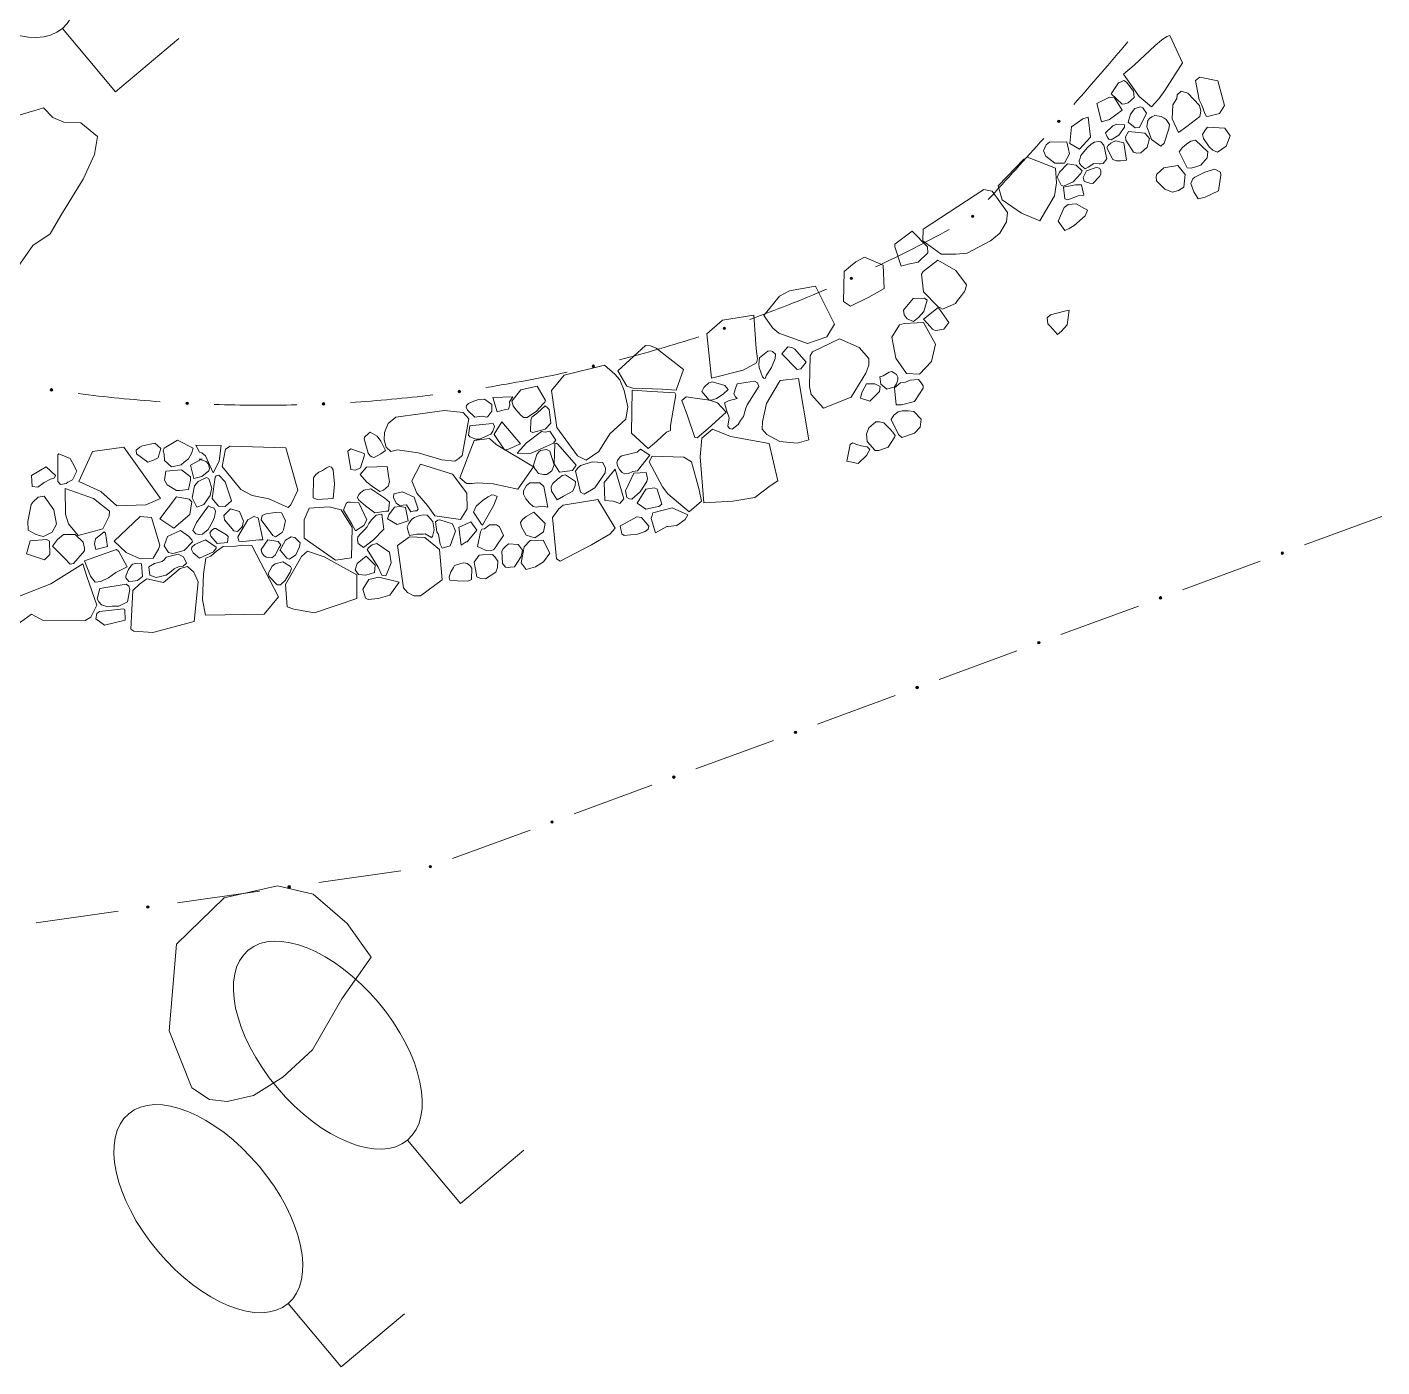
# Model space of a CAD drawing. Header units: metres. Extents: x -10443 to -4073, y -33280 to -26846.
# Drawn here: x -7316.99 to -7308.79, y -29219.23 to -29211.12 of the extents above; entities that cross this region are included whole.
import ezdxf

# ---------------------------------------------------------------- set-up
doc = ezdxf.new("R2010")
doc.units = ezdxf.units.M
doc.header["$MEASUREMENT"] = 0
doc.linetypes.add('CONTINUOUS_1', pattern=[0])
doc.linetypes.add('CONTINUOUS_2', pattern=[0])
for name, color, linetype, lineweight in [('園路', 241, 'CONTINUOUS_2', 18), ('木', 254, 'CONTINUOUS_2', 18), ('石', 241, 'CONTINUOUS_2', 18)]:
    doc.layers.add(name, color=color, linetype=linetype, lineweight=lineweight)

msp = doc.modelspace()

# ---------------------------------------------------------------- hatches: boundary and pattern name
at = {"layer": '園路', "linetype": 'CONTINUOUS_1', "lineweight": 18}
for points in [[(-7310.741, -29211.6888, 1), (-7310.756, -29211.6888, 1)], [(-7311.2616, -29212.2635, 1), (-7311.2766, -29212.2635, 1)], [(-7311.9966, -29212.6381, 1), (-7312.0116, -29212.6381, 1)], [(-7312.7639, -29212.9413, 1), (-7312.7789, -29212.9413, 1)], [(-7313.5565, -29213.1702, 1), (-7313.5715, -29213.1702, 1)], [(-7316.8348, -29213.3134, 1), (-7316.8498, -29213.3134, 1)], [(-7316.0138, -29213.3949, 1), (-7316.0288, -29213.3949, 1)], [(-7315.1888, -29213.3981, 1), (-7315.2038, -29213.3981, 1)], [(-7314.3672, -29213.323, 1), (-7314.3822, -29213.323, 1)], [(-7309.3892, -29214.3011, 1), (-7309.4042, -29214.3011, 1)], [(-7310.1254, -29214.5722, 1), (-7310.1404, -29214.5722, 1)], [(-7310.8615, -29214.8433, 1), (-7310.8765, -29214.8433, 1)], [(-7311.5977, -29215.1145, 1), (-7311.6127, -29215.1145, 1)], [(-7312.3339, -29215.3856, 1), (-7312.3489, -29215.3856, 1)], [(-7313.0701, -29215.6567, 1), (-7313.0851, -29215.6567, 1)], [(-7313.8063, -29215.9279, 1), (-7313.8213, -29215.9279, 1)], [(-7314.5425, -29216.199, 1), (-7314.5575, -29216.199, 1)], [(-7315.397, -29216.3208, 1), (-7315.412, -29216.3208, 1)], [(-7316.2516, -29216.4425, 1), (-7316.2666, -29216.4425, 1)]]:
    msp.add_hatch(color=256, dxfattribs=at).paths.add_polyline_path(points, flags=0)

# ---------------------------------------------------------------- linework, layer by layer
for p, q in [((-7308.794, -29214.0791), (-7309.2632, -29214.2519)), ((-7309.5302, -29214.3502), (-7309.9994, -29214.523)), ((-7310.2664, -29214.6214), (-7310.7355, -29214.7942)), ((-7311.0025, -29214.8925), (-7311.4717, -29215.0653)), ((-7311.7387, -29215.1636), (-7312.2079, -29215.3364)), ((-7312.4749, -29215.4348), (-7312.9441, -29215.6076)), ((-7313.2111, -29215.7059), (-7313.6803, -29215.8787)), ((-7313.9473, -29215.9771), (-7314.4165, -29216.1499)), ((-7314.7297, -29216.2246), (-7315.2247, -29216.2951)), ((-7315.5843, -29216.3464), (-7316.0793, -29216.4169)), ((-7316.4389, -29216.4681), (-7316.9339, -29216.5386))]:
    msp.add_line(p, q, dxfattribs=at)
for centre in [(-7310.7485, -29211.6888), (-7311.2691, -29212.2635), (-7312.0041, -29212.6381), (-7312.7714, -29212.9413), (-7313.564, -29213.1702), (-7316.8423, -29213.3134), (-7316.0213, -29213.3949), (-7315.1963, -29213.3981), (-7314.3747, -29213.323), (-7309.3967, -29214.3011), (-7310.1329, -29214.5722), (-7310.869, -29214.8433), (-7311.6052, -29215.1145), (-7312.3414, -29215.3856), (-7313.0776, -29215.6567), (-7313.8138, -29215.9279), (-7314.55, -29216.199), (-7315.4045, -29216.3208), (-7316.2591, -29216.4425)]:
    msp.add_circle(centre, 0.0075, dxfattribs=at)
for centre, radius, start, end in [((-7336.0575, -29189.2837), 33.8014, 318.71609, 319.56363), ((-7336.0575, -29189.2837), 33.8014, 317.40175, 318.24929), ((-7315.5752, -29204.7226), 8.6837, 295.3559, 298.65494), ((-7315.5752, -29204.7226), 8.6837, 289.91042, 293.20945), ((-7315.5752, -29204.7226), 8.6837, 284.46494, 287.76397), ((-7315.5752, -29204.7226), 8.6837, 279.01946, 282.31849), ((-7315.5752, -29204.7226), 8.6837, 262.68301, 265.98205), ((-7315.5752, -29204.7226), 8.6837, 273.57398, 276.87301), ((-7315.5752, -29204.7226), 8.6837, 268.1285, 271.42753)]:
    msp.add_arc(centre, radius, start, end, dxfattribs=at)
at = {"layer": '木', "linetype": 'CONTINUOUS_1', "lineweight": 18}
for p, q in [((-7316.4547, -29211.5089), (-7316.7761, -29211.1259)), ((-7316.0717, -29211.1875), (-7316.4547, -29211.5089)), ((-7314.3669, -29218.2363), (-7314.6883, -29217.8533)), ((-7313.9839, -29217.9149), (-7314.3669, -29218.2363)), ((-7315.0896, -29219.226), (-7315.411, -29218.843)), ((-7314.7066, -29218.9046), (-7315.0896, -29219.226))]:
    msp.add_line(p, q, dxfattribs=at)
for centre in [(-7317.2582, -29210.5514), (-7315.1704, -29217.2788), (-7315.8931, -29218.2684)]:
    msp.add_ellipse(centre, major_axis=(-0.4821, 0.5745), ratio=0.533333, dxfattribs=at)
at = {"layer": '石', "linetype": 'CONTINUOUS_2', "lineweight": 18, "flags": 128}
for points in [[(-7310.1068, -29211.5024), (-7310.144, -29211.553), (-7310.1876, -29211.6002), (-7310.263, -29211.5378), (-7310.3571, -29211.4025), (-7310.2935, -29211.3474), (-7310.1658, -29211.2295), (-7310.1273, -29211.1973), (-7310.0946, -29211.1751), (-7310.0767, -29211.1689), (-7310.0006, -29211.3335)], [(-7309.7767, -29211.6401), (-7309.8418, -29211.6575), (-7309.8553, -29211.6583), (-7309.8648, -29211.6414), (-7309.8828, -29211.5904), (-7309.8998, -29211.5575), (-7309.9217, -29211.4413), (-7309.8955, -29211.4205), (-7309.7864, -29211.4422), (-7309.7456, -29211.5921)], [(-7310.3284, -29211.5767), (-7310.3486, -29211.5827), (-7310.3654, -29211.5842), (-7310.431, -29211.522), (-7310.3883, -29211.4547), (-7310.3707, -29211.4485), (-7310.3543, -29211.4418), (-7310.3383, -29211.4505), (-7310.297, -29211.5063), (-7310.2934, -29211.5434)], [(-7309.9743, -29211.7191), (-7310.0237, -29211.7552), (-7310.0637, -29211.6738), (-7310.0581, -29211.5876), (-7310.0355, -29211.5491), (-7310.0317, -29211.5283), (-7310.0077, -29211.5063), (-7309.9673, -29211.5185), (-7309.8978, -29211.5929), (-7309.8891, -29211.6264), (-7309.8949, -29211.6596)], [(-7310.4423, -29211.6776), (-7310.4907, -29211.6917), (-7310.5175, -29211.5796), (-7310.441, -29211.542), (-7310.4125, -29211.5464), (-7310.365, -29211.6199)], [(-7310.6227, -29211.8573), (-7310.6813, -29211.8233), (-7310.6714, -29211.7211), (-7310.6026, -29211.6723), (-7310.5839, -29211.6672), (-7310.5711, -29211.6635), (-7310.5576, -29211.785)], [(-7310.2609, -29211.725), (-7310.2862, -29211.7286), (-7310.328, -29211.6928), (-7310.3147, -29211.6439), (-7310.2881, -29211.6109), (-7310.2525, -29211.5999), (-7310.2409, -29211.6067), (-7310.218, -29211.6383)], [(-7310.1109, -29211.8213), (-7310.1306, -29211.8378), (-7310.1869, -29211.7983), (-7310.203, -29211.7516), (-7310.2167, -29211.7206), (-7310.2105, -29211.6835), (-7310.1989, -29211.672), (-7310.1865, -29211.6616), (-7310.1674, -29211.6526), (-7310.1285, -29211.6589), (-7310.1119, -29211.6681), (-7310.0992, -29211.6769), (-7310.0798, -29211.7084), (-7310.082, -29211.7333)], [(-7310.3851, -29211.7716), (-7310.4326, -29211.8008), (-7310.4439, -29211.7973), (-7310.4561, -29211.7827), (-7310.4661, -29211.7581), (-7310.4212, -29211.7145), (-7310.3966, -29211.7045), (-7310.3521, -29211.7097), (-7310.3521, -29211.7238)], [(-7310.253, -29211.8791), (-7310.2763, -29211.881), (-7310.2959, -29211.8744), (-7310.3425, -29211.802), (-7310.3447, -29211.7825), (-7310.3274, -29211.7503), (-7310.2291, -29211.7599), (-7310.2097, -29211.7809), (-7310.2001, -29211.7923), (-7310.2133, -29211.8441)], [(-7309.7358, -29211.8384), (-7309.7885, -29211.8744), (-7309.8171, -29211.8637), (-7309.8392, -29211.8421), (-7309.8742, -29211.7928), (-7309.8798, -29211.7684), (-7309.8638, -29211.7415), (-7309.849, -29211.7244), (-7309.7442, -29211.7302), (-7309.7127, -29211.7753)], [(-7310.7138, -29211.9408), (-7310.7735, -29211.9414), (-7310.8266, -29211.8992), (-7310.842, -29211.866), (-7310.8244, -29211.83), (-7310.8047, -29211.8135), (-7310.7006, -29211.8129), (-7310.689, -29211.8563), (-7310.6829, -29211.8848)], [(-7310.5363, -29211.9434), (-7310.5704, -29211.9661), (-7310.5892, -29211.976), (-7310.6102, -29211.9594), (-7310.6236, -29211.9434), (-7310.6247, -29211.9266), (-7310.6194, -29211.9104), (-7310.6143, -29211.8955), (-7310.5775, -29211.8492), (-7310.5523, -29211.8258), (-7310.5327, -29211.814), (-7310.5106, -29211.8108), (-7310.4933, -29211.8117), (-7310.4766, -29211.833), (-7310.4588, -29211.9161), (-7310.4811, -29211.9431), (-7310.4974, -29211.9461), (-7310.5038, -29211.9456)], [(-7310.3387, -29211.9227), (-7310.3744, -29211.9279), (-7310.3994, -29211.9276), (-7310.4211, -29211.9187), (-7310.4586, -29211.8486), (-7310.4491, -29211.8347), (-7310.4344, -29211.8212), (-7310.4201, -29211.8116), (-7310.4042, -29211.8065), (-7310.3546, -29211.8192)], [(-7309.8893, -29211.9531), (-7309.9137, -29211.9606), (-7309.9481, -29211.9717), (-7309.973, -29211.9701), (-7310.0203, -29211.8729), (-7309.9993, -29211.8459), (-7309.9751, -29211.8255), (-7309.9498, -29211.8078), (-7309.921, -29211.8014), (-7309.8463, -29211.8721), (-7309.8508, -29211.9089)], [(-7310.8633, -29212.2903), (-7310.9748, -29212.244), (-7311.0907, -29212.1631), (-7311.1151, -29212.0791), (-7310.9593, -29211.9165), (-7310.9371, -29211.905), (-7310.7678, -29211.9718), (-7310.7633, -29212.0612), (-7310.775, -29212.1401)], [(-7310.6622, -29212.0549), (-7310.721, -29212.0806), (-7310.734, -29212.075), (-7310.7593, -29212.0266), (-7310.7444, -29211.9964), (-7310.695, -29211.9455), (-7310.643, -29211.9526), (-7310.6069, -29211.9873), (-7310.6176, -29212.0069)], [(-7310.5431, -29212.0654), (-7310.5614, -29212.0618), (-7310.5815, -29212.0562), (-7310.595, -29212.0499), (-7310.6015, -29212.0282), (-7310.5814, -29211.9888), (-7310.5231, -29211.9683), (-7310.5028, -29211.9713), (-7310.4944, -29211.9855), (-7310.4951, -29212.0086), (-7310.5015, -29212.0222)], [(-7310.0235, -29212.1069), (-7310.0603, -29212.1166), (-7310.1069, -29212.099), (-7310.1582, -29212.0477), (-7310.1598, -29212.0218), (-7310.156, -29212.008), (-7310.1331, -29211.9876), (-7310.1136, -29211.97), (-7310.0276, -29211.9557), (-7309.9835, -29212.0097), (-7309.9916, -29212.0873)], [(-7309.7823, -29212.1097), (-7309.8637, -29212.1478), (-7309.9056, -29212.157), (-7309.9314, -29212.1149), (-7309.9501, -29212.0645), (-7309.9373, -29212.0361), (-7309.925, -29212.0269), (-7309.8657, -29211.9949), (-7309.8039, -29211.9784), (-7309.7709, -29211.9967), (-7309.7678, -29212.0131)], [(-7310.6304, -29212.1386), (-7310.6929, -29212.1627), (-7310.7129, -29212.1571), (-7310.7208, -29212.0858), (-7310.6477, -29212.0716), (-7310.6118, -29212.0722), (-7310.5973, -29212.1345)], [(-7311.3029, -29212.4863), (-7311.3708, -29212.4919), (-7311.4604, -29212.4928), (-7311.5708, -29212.4119), (-7311.5684, -29212.3408), (-7311.2027, -29212.1013), (-7311.1525, -29212.1105), (-7311.0588, -29212.239), (-7311.0649, -29212.2972), (-7311.1044, -29212.3641), (-7311.1429, -29212.3963), (-7311.1616, -29212.412)], [(-7310.6557, -29212.3182), (-7310.6855, -29212.3361), (-7310.7123, -29212.3491), (-7310.7529, -29212.2923), (-7310.7167, -29212.2088), (-7310.6915, -29212.1924), (-7310.6442, -29212.1869), (-7310.575, -29212.2257), (-7310.5891, -29212.2611)], [(-7311.599, -29212.54), (-7311.6599, -29212.5533), (-7311.7026, -29212.5643), (-7311.7406, -29212.4487), (-7311.741, -29212.4313), (-7311.6353, -29212.3532), (-7311.5422, -29212.4487), (-7311.5408, -29212.4841)], [(-7311.8059, -29212.7002), (-7311.8972, -29212.7528), (-7312.0087, -29212.8066), (-7312.051, -29212.7784), (-7312.0467, -29212.5968), (-7312.0093, -29212.5654), (-7311.9766, -29212.5379), (-7311.9235, -29212.5093), (-7311.8108, -29212.5582)], [(-7311.4525, -29212.8244), (-7311.4801, -29212.8098), (-7311.5678, -29212.7193), (-7311.5791, -29212.613), (-7311.57, -29212.5971), (-7311.4806, -29212.5292), (-7311.3705, -29212.5915), (-7311.3074, -29212.6779), (-7311.3135, -29212.703), (-7311.3192, -29212.7173), (-7311.3374, -29212.742), (-7311.3606, -29212.7721), (-7311.3737, -29212.7902)], [(-7312.268, -29213.0337), (-7312.4415, -29212.9694), (-7312.4794, -29212.9401), (-7312.5333, -29212.8632), (-7312.4378, -29212.7459), (-7312.3772, -29212.7136), (-7312.2202, -29212.6855), (-7312.1061, -29212.9165), (-7312.1517, -29212.9919)], [(-7311.5649, -29212.8396), (-7311.5982, -29212.8758), (-7311.6266, -29212.8996), (-7311.6663, -29212.8833), (-7311.6834, -29212.8587), (-7311.6874, -29212.8314), (-7311.6299, -29212.7607), (-7311.561, -29212.7584), (-7311.5447, -29212.7707)], [(-7311.4433, -29212.9465), (-7311.4804, -29212.9529), (-7311.4959, -29212.9541), (-7311.5126, -29212.9468), (-7311.5273, -29212.9308), (-7311.567, -29212.8862), (-7311.4786, -29212.8144), (-7311.4704, -29212.8241), (-7311.4134, -29212.9061)], [(-7312.658, -29213.1936), (-7312.8501, -29213.2433), (-7312.8776, -29212.9741), (-7312.7838, -29212.8918), (-7312.5933, -29212.8613), (-7312.5794, -29213.0657), (-7312.5721, -29213.1251), (-7312.5781, -29213.1496)], [(-7310.6981, -29212.9199), (-7310.7332, -29212.9582), (-7310.756, -29212.9774), (-7310.7981, -29212.9295), (-7310.8139, -29212.9127), (-7310.8194, -29212.8765), (-7310.7986, -29212.8591), (-7310.7148, -29212.8366), (-7310.6855, -29212.8315)], [(-7311.5188, -29213.1418), (-7311.592, -29213.2191), (-7311.6696, -29213.2152), (-7311.7351, -29213.1214), (-7311.7587, -29212.9951), (-7311.7131, -29212.9197), (-7311.6834, -29212.9107), (-7311.5675, -29212.9064), (-7311.4952, -29213.037)], [(-7313.0638, -29213.3145), (-7313.1485, -29213.3086), (-7313.3257, -29213.3032), (-7313.3622, -29213.2913), (-7313.4162, -29213.1985), (-7313.2497, -29213.0455), (-7313.2194, -29213.0467), (-7313.1832, -29213.0614), (-7313.0197, -29213.1898)], [(-7312.3097, -29213.1856), (-7312.3304, -29213.1905), (-7312.4241, -29213.0957), (-7312.3868, -29213.0537), (-7312.363, -29213.0567), (-7312.3456, -29213.0669), (-7312.2774, -29213.1461)], [(-7312.0043, -29213.3566), (-7312.172, -29213.4248), (-7312.2467, -29213.3422), (-7312.2559, -29213.2932), (-7312.253, -29213.1067), (-7312.2385, -29213.0839), (-7312.0755, -29213.0038), (-7311.9569, -29213.0565), (-7311.8973, -29213.1233), (-7311.8969, -29213.1638), (-7311.9157, -29213.2132)], [(-7312.4869, -29213.1784), (-7312.5159, -29213.224), (-7312.5254, -29213.2438), (-7312.5323, -29213.2425), (-7312.5406, -29213.2341), (-7312.5614, -29213.1783), (-7312.5628, -29213.1583), (-7312.5582, -29213.1202), (-7312.5484, -29213.1108), (-7312.5077, -29213.079), (-7312.491, -29213.0779), (-7312.4803, -29213.0808), (-7312.4624, -29213.0965), (-7312.4642, -29213.1239)], [(-7313.4644, -29213.5803), (-7313.5315, -29213.687), (-7313.6069, -29213.7397), (-7313.6609, -29213.7133), (-7313.786, -29213.542), (-7313.8183, -29213.3168), (-7313.7409, -29213.2253), (-7313.4973, -29213.1643), (-7313.4341, -29213.2175), (-7313.404, -29213.2533), (-7313.3777, -29213.3163), (-7313.356, -29213.415), (-7313.367, -29213.4906)], [(-7311.789, -29213.3087), (-7311.8256, -29213.2792), (-7311.832, -29213.235), (-7311.8115, -29213.2285), (-7311.7755, -29213.2053), (-7311.7591, -29213.2022), (-7311.742, -29213.2114), (-7311.7313, -29213.2213), (-7311.723, -29213.2368), (-7311.7231, -29213.2522), (-7311.7304, -29213.2773), (-7311.7437, -29213.2967), (-7311.7553, -29213.2982)], [(-7313.9085, -29213.4421), (-7313.9655, -29213.4812), (-7313.9864, -29213.4806), (-7314.0078, -29213.4616), (-7314.033, -29213.4316), (-7314.0491, -29213.4097), (-7314.0577, -29213.3815), (-7314.003, -29213.3136), (-7313.9038, -29213.2901), (-7313.8532, -29213.3767), (-7313.8581, -29213.3887), (-7313.8679, -29213.3986)], [(-7312.778, -29213.3395), (-7312.8188, -29213.3654), (-7312.8432, -29213.3729), (-7312.8639, -29213.3749), (-7312.9075, -29213.323), (-7312.8957, -29213.299), (-7312.8907, -29213.2924), (-7312.8657, -29213.2714), (-7312.844, -29213.265), (-7312.7689, -29213.287), (-7312.7492, -29213.3118)], [(-7312.6559, -29213.4737), (-7312.6731, -29213.4992), (-7312.6876, -29213.5231), (-7312.7238, -29213.5512), (-7312.7415, -29213.5471), (-7312.7509, -29213.5322), (-7312.7427, -29213.4828), (-7312.7596, -29213.4364), (-7312.7712, -29213.3926), (-7312.746, -29213.3794), (-7312.6952, -29213.3658), (-7312.7034, -29213.3561), (-7312.7136, -29213.3364), (-7312.703, -29213.2984), (-7312.6935, -29213.2778), (-7312.5884, -29213.2605), (-7312.5704, -29213.2698), (-7312.5634, -29213.2922), (-7312.634, -29213.4042), (-7312.6408, -29213.4241)], [(-7312.3309, -29213.6363), (-7312.4354, -29213.6257), (-7312.5155, -29213.584), (-7312.543, -29213.5513), (-7312.5405, -29213.5067), (-7312.5164, -29213.3962), (-7312.4449, -29213.2725), (-7312.4335, -29213.2576), (-7312.3225, -29213.2442), (-7312.2611, -29213.615)], [(-7311.8911, -29213.3826), (-7311.9472, -29213.3636), (-7311.941, -29213.3288), (-7311.9121, -29213.2774), (-7311.8619, -29213.2767), (-7311.8287, -29213.2924), (-7311.8332, -29213.3222)], [(-7311.6219, -29213.3833), (-7311.7002, -29213.4039), (-7311.732, -29213.404), (-7311.7433, -29213.3019), (-7311.7308, -29213.2914), (-7311.7168, -29213.2796), (-7311.7059, -29213.2705), (-7311.6767, -29213.2673), (-7311.6481, -29213.2539), (-7311.5973, -29213.2511), (-7311.5816, -29213.2698), (-7311.5688, -29213.2883), (-7311.57, -29213.3026)], [(-7314.2374, -29213.4723), (-7314.2818, -29213.4789), (-7314.3249, -29213.4369), (-7314.3335, -29213.4185), (-7314.332, -29213.4078), (-7314.319, -29213.3964), (-7314.297, -29213.3863), (-7314.2599, -29213.3724), (-7314.2225, -29213.3689), (-7314.1786, -29213.4018), (-7314.1773, -29213.4421), (-7314.2018, -29213.4748), (-7314.2089, -29213.4782)], [(-7314.1039, -29213.4344), (-7314.1463, -29213.4463), (-7314.1726, -29213.3587), (-7314.0521, -29213.3547), (-7314.0715, -29213.3867), (-7314.0686, -29213.4032), (-7314.0776, -29213.4307)], [(-7313.0981, -29213.5293), (-7313.0982, -29213.5595), (-7313.1213, -29213.57), (-7313.1808, -29213.6235), (-7313.2319, -29213.6681), (-7313.3326, -29213.5755), (-7313.33, -29213.3148), (-7313.2114, -29213.3233), (-7313.0715, -29213.3317), (-7313.0658, -29213.3428)], [(-7312.8702, -29213.548), (-7312.9367, -29213.6038), (-7312.951, -29213.6016), (-7312.9943, -29213.4697), (-7313.0287, -29213.3781), (-7313.0036, -29213.3553), (-7312.9627, -29213.3618), (-7312.8609, -29213.3755), (-7312.8141, -29213.3911), (-7312.7604, -29213.4488)], [(-7314.4804, -29213.7377), (-7314.624, -29213.6953), (-7314.7485, -29213.6757), (-7314.7898, -29213.6856), (-7314.8173, -29213.6591), (-7314.83, -29213.6166), (-7314.8279, -29213.5706), (-7314.8058, -29213.5166), (-7314.7592, -29213.4793), (-7314.4648, -29213.4377), (-7314.3513, -29213.4505), (-7314.3184, -29213.4883), (-7314.3586, -29213.7098), (-7314.3785, -29213.7283), (-7314.4021, -29213.7445)], [(-7313.8565, -29213.5515), (-7313.9293, -29213.5717), (-7313.9437, -29213.5649), (-7313.9433, -29213.4969), (-7313.937, -29213.4782), (-7313.9018, -29213.4526), (-7313.8553, -29213.4104), (-7313.8422, -29213.4214), (-7313.832, -29213.4326), (-7313.8212, -29213.5148)], [(-7311.6208, -29213.5763), (-7311.6975, -29213.6017), (-7311.7191, -29213.5844), (-7311.7624, -29213.492), (-7311.7455, -29213.4672), (-7311.7205, -29213.4463), (-7311.6955, -29213.4395), (-7311.6596, -29213.4401), (-7311.626, -29213.4449), (-7311.5813, -29213.4912), (-7311.588, -29213.5381)], [(-7314.3114, -29213.5314), (-7314.2758, -29213.526), (-7314.1953, -29213.5197), (-7314.1698, -29213.5173), (-7314.1612, -29213.536), (-7314.1721, -29213.5633), (-7314.1848, -29213.581), (-7314.2538, -29213.6122), (-7314.2748, -29213.6125), (-7314.3104, -29213.5983), (-7314.3154, -29213.5923), (-7314.3193, -29213.5876)], [(-7314.1173, -29213.5067), (-7314.0057, -29213.6397), (-7314.0781, -29213.6725), (-7314.102, -29213.6768), (-7314.164, -29213.5832), (-7314.1634, -29213.5812)], [(-7312.8958, -29213.9966), (-7312.9178, -29213.7193), (-7312.9079, -29213.6065), (-7312.8443, -29213.5514), (-7312.7346, -29213.5957), (-7312.5014, -29213.6373), (-7312.448, -29213.8634), (-7312.4949, -29213.894), (-7312.5878, -29213.9648), (-7312.7206, -29213.9859)], [(-7311.7799, -29213.6597), (-7311.8367, -29213.6807), (-7311.8587, -29213.6797), (-7311.907, -29213.6264), (-7311.9127, -29213.5816), (-7311.8978, -29213.5425), (-7311.8552, -29213.5067), (-7311.834, -29213.5066), (-7311.8075, -29213.5128), (-7311.7668, -29213.553), (-7311.7528, -29213.5696), (-7311.7392, -29213.59), (-7311.7399, -29213.5977)], [(-7316.2246, -29213.7395), (-7316.2596, -29213.7512), (-7316.3271, -29213.7004), (-7316.329, -29213.6784), (-7316.3068, -29213.6598), (-7316.2914, -29213.6528), (-7316.2161, -29213.6356), (-7316.181, -29213.6676), (-7316.1923, -29213.7077), (-7316.1963, -29213.724)], [(-7316.1164, -29213.7798), (-7316.1593, -29213.7414), (-7316.1603, -29213.7021), (-7316.1656, -29213.6818), (-7316.1603, -29213.6655), (-7316.0797, -29213.6167), (-7315.9857, -29213.6654), (-7315.9957, -29213.6986), (-7316.0132, -29213.7298), (-7316.0395, -29213.7518), (-7316.0575, -29213.767)], [(-7314.8497, -29213.7008), (-7314.8898, -29213.7234), (-7314.9044, -29213.7191), (-7314.9136, -29213.7119), (-7314.9267, -29213.6954), (-7314.9514, -29213.6106), (-7314.9487, -29213.5997), (-7314.925, -29213.5783), (-7314.9136, -29213.5703), (-7314.8712, -29213.5937), (-7314.8494, -29213.6234), (-7314.8218, -29213.6797)], [(-7314.021, -29213.9151), (-7314.1703, -29213.8828), (-7314.265, -29213.8755), (-7314.2982, -29213.8803), (-7314.3308, -29213.8793), (-7314.3721, -29213.8449), (-7314.285, -29213.6195), (-7314.1924, -29213.6074), (-7314.1524, -29213.6446), (-7313.9253, -29213.7781)], [(-7314.0252, -29213.6971), (-7313.969, -29213.6347), (-7313.8782, -29213.5656), (-7313.8547, -29213.5683), (-7313.8266, -29213.5624), (-7313.7903, -29213.6169), (-7313.8061, -29213.6361), (-7313.9305, -29213.6932), (-7313.9456, -29213.6977)], [(-7313.6897, -29213.8013), (-7313.7684, -29213.8115), (-7313.8004, -29213.7604), (-7313.7978, -29213.6378), (-7313.7887, -29213.6364), (-7313.7793, -29213.642), (-7313.6689, -29213.7697)], [(-7311.9629, -29213.7582), (-7312.031, -29213.7446), (-7312.0107, -29213.6443), (-7311.9971, -29213.6329), (-7311.9712, -29213.6448), (-7311.9448, -29213.651), (-7311.9088, -29213.658), (-7311.8911, -29213.675), (-7311.9125, -29213.7106)], [(-7316.7232, -29213.8621), (-7316.7429, -29213.8714), (-7316.7533, -29213.8801), (-7316.7878, -29213.8855), (-7316.8036, -29213.868), (-7316.803, -29213.707), (-7316.7973, -29213.701), (-7316.7298, -29213.7294), (-7316.714, -29213.7539), (-7316.6883, -29213.8056), (-7316.7147, -29213.8572)], [(-7316.2718, -29214.0082), (-7316.4458, -29214.016), (-7316.5435, -29213.928), (-7316.6768, -29213.8673), (-7316.5946, -29213.6867), (-7316.4045, -29213.66), (-7316.1817, -29213.9698)], [(-7315.9685, -29213.6479), (-7315.8166, -29213.6503), (-7315.8268, -29213.745), (-7315.8644, -29213.8155), (-7315.9106, -29213.7126), (-7315.9335, -29213.6952), (-7315.9465, -29213.6896)], [(-7315.6273, -29213.9533), (-7315.6962, -29213.9155), (-7315.8098, -29213.777), (-7315.789, -29213.6719), (-7315.7615, -29213.6541), (-7315.4243, -29213.6634), (-7315.3515, -29213.9211), (-7315.3939, -29214.0098), (-7315.4098, -29214.0257), (-7315.5264, -29213.9722)], [(-7314.9718, -29213.7856), (-7315.0039, -29213.7995), (-7315.0311, -29213.7951), (-7315.0496, -29213.6844), (-7315.0305, -29213.6707), (-7314.95, -29213.6976), (-7314.9481, -29213.7055), (-7314.9559, -29213.7356), (-7314.9651, -29213.7598)], [(-7313.8155, -29213.8038), (-7313.8463, -29213.8261), (-7313.8649, -29213.8251), (-7313.8961, -29213.8198), (-7313.9198, -29213.7878), (-7313.9259, -29213.7693), (-7313.9066, -29213.7051), (-7313.8949, -29213.689), (-7313.8835, -29213.681), (-7313.8482, -29213.6734), (-7313.8269, -29213.6847), (-7313.8019, -29213.766)], [(-7313.3258, -29213.8071), (-7313.3525, -29213.8193), (-7313.375, -29213.8216), (-7313.3893, -29213.814), (-7313.4056, -29213.7954), (-7313.4168, -29213.7765), (-7313.423, -29213.7541), (-7313.418, -29213.7413), (-7313.4011, -29213.7192), (-7313.3923, -29213.7119), (-7313.2992, -29213.6896), (-7313.2904, -29213.6823), (-7313.2785, -29213.673), (-7313.223, -29213.7091), (-7313.2967, -29213.8024)], [(-7312.9104, -29213.9876), (-7312.9854, -29214.0523), (-7313.1135, -29213.9419), (-7313.1464, -29213.9005), (-7313.2265, -29213.7481), (-7313.2082, -29213.715), (-7313.0161, -29213.7203), (-7312.9705, -29213.7493), (-7312.9237, -29213.919)], [(-7316.886, -29213.873), (-7316.9244, -29213.9013), (-7316.9587, -29213.8979), (-7316.964, -29213.8307), (-7316.8734, -29213.7783), (-7316.8185, -29213.8306), (-7316.8231, -29213.8447), (-7316.8277, -29213.8477), (-7316.8483, -29213.8532)], [(-7316.0138, -29213.9168), (-7316.0654, -29213.9229), (-7316.0866, -29213.923), (-7316.1423, -29213.8883), (-7316.158, -29213.859), (-7316.1495, -29213.8058), (-7316.0562, -29213.7966), (-7316.0012, -29213.839), (-7316.0011, -29213.8602)], [(-7315.9324, -29213.8366), (-7315.9811, -29213.8503), (-7316.0009, -29213.7689), (-7315.9302, -29213.7308), (-7315.9497, -29213.733), (-7315.9058, -29213.7458), (-7315.8913, -29213.7631), (-7315.8872, -29213.7892), (-7315.8897, -29213.8031)], [(-7315.1303, -29213.8837), (-7315.138, -29213.9716), (-7315.2358, -29213.9775), (-7315.2598, -29213.9658), (-7315.2571, -29213.8466), (-7315.2427, -29213.8257), (-7315.225, -29213.8109), (-7315.203, -29213.8013), (-7315.1786, -29213.7861), (-7315.1625, -29213.7779), (-7315.1473, -29213.7811), (-7315.1391, -29213.7973)], [(-7314.8107, -29213.7768), (-7314.8027, -29213.8342), (-7314.7968, -29213.8703), (-7314.806, -29213.8968), (-7314.8338, -29213.9209), (-7314.8555, -29213.9289), (-7314.9007, -29213.8975), (-7314.9352, -29213.8714), (-7314.9756, -29213.8251), (-7314.9355, -29213.782)], [(-7314.3683, -29214.0987), (-7314.5224, -29214.0766), (-7314.5674, -29214.0134), (-7314.6321, -29213.9384), (-7314.6622, -29213.8645), (-7314.609, -29213.7633), (-7314.4169, -29213.8234), (-7314.3297, -29213.9379), (-7314.3283, -29214.0324)], [(-7313.5547, -29213.906), (-7313.6207, -29213.9454), (-7313.6418, -29213.933), (-7313.6714, -29213.8056), (-7313.6553, -29213.7826), (-7313.6407, -29213.7704), (-7313.5707, -29213.7482), (-7313.5075, -29213.7519), (-7313.4907, -29213.7873), (-7313.4937, -29213.8147)], [(-7313.3805, -29213.9732), (-7313.4042, -29214.0013), (-7313.444, -29213.9875), (-7313.4943, -29213.9825), (-7313.4988, -29213.873), (-7313.4315, -29213.7928)], [(-7315.9214, -29214.008), (-7315.9632, -29214.0236), (-7315.991, -29213.9672), (-7315.976, -29213.8944), (-7315.9554, -29213.8683), (-7315.9051, -29213.8438), (-7315.8894, -29213.8519), (-7315.8731, -29213.9072), (-7315.8789, -29213.9298), (-7315.8818, -29213.9517)], [(-7315.7541, -29213.985), (-7315.791, -29214.0184), (-7315.832, -29214.0174), (-7315.8703, -29213.9704), (-7315.8514, -29213.8424), (-7315.8454, -29213.8326), (-7315.8298, -29213.8301), (-7315.791, -29213.8708)], [(-7313.8717, -29214.0181), (-7313.9099, -29214.0234), (-7313.9283, -29214.0183), (-7313.9513, -29213.9983), (-7313.9726, -29213.9729), (-7313.9876, -29213.9438), (-7313.9868, -29213.925), (-7313.9694, -29213.8923), (-7313.9491, -29213.8753), (-7313.8871, -29213.876), (-7313.863, -29213.8982), (-7313.8388, -29214.0236)], [(-7313.6884, -29213.926), (-7313.7449, -29213.9558), (-7313.7825, -29213.9785), (-7313.8174, -29213.9263), (-7313.8187, -29213.8973), (-7313.8085, -29213.8799), (-7313.7803, -29213.8544), (-7313.7668, -29213.8431), (-7313.7523, -29213.8309), (-7313.7326, -29213.8268), (-7313.6728, -29213.8687), (-7313.6739, -29213.8926)], [(-7313.2816, -29213.9307), (-7313.3312, -29213.9747), (-7313.346, -29213.9721), (-7313.3615, -29213.9639), (-7313.3695, -29213.9234), (-7313.3201, -29213.8182), (-7313.2447, -29213.8124), (-7313.2372, -29213.8494), (-7313.2414, -29213.8679)], [(-7316.8376, -29214.1754), (-7316.8898, -29214.2003), (-7316.9175, -29214.1941), (-7316.9387, -29214.1871), (-7316.9835, -29214.1633), (-7316.9859, -29214.1098), (-7316.9641, -29214.0077), (-7316.953, -29213.99), (-7316.9217, -29213.9626), (-7316.8872, -29213.9573), (-7316.8282, -29214.0385), (-7316.8121, -29214.1266)], [(-7316.5315, -29214.1544), (-7316.6809, -29214.1948), (-7316.7398, -29214.1246), (-7316.7577, -29214.0653), (-7316.7601, -29213.9105), (-7316.5877, -29213.9704), (-7316.4918, -29214.0467), (-7316.493, -29214.0769)], [(-7316.0055, -29214.0667), (-7316.1027, -29214.1506), (-7316.1875, -29214.0932), (-7316.0867, -29213.9601), (-7316.0089, -29213.974), (-7315.9924, -29213.9908)], [(-7314.8853, -29214.0566), (-7314.9432, -29214.0143), (-7314.9856, -29213.9778), (-7314.9901, -29213.964), (-7314.9822, -29213.9467), (-7314.9723, -29213.936), (-7314.953, -29213.921), (-7314.9099, -29213.9132), (-7314.8249, -29213.9682), (-7314.7982, -29213.993), (-7314.803, -29214.0477), (-7314.8183, -29214.0464)], [(-7314.6949, -29214.0088), (-7314.7368, -29214.0124), (-7314.7562, -29213.9995), (-7314.7724, -29213.9652), (-7314.7713, -29213.9422), (-7314.7181, -29213.9306), (-7314.6489, -29213.9623), (-7314.6232, -29214.0351), (-7314.6326, -29214.0446), (-7314.6447, -29214.0461), (-7314.6648, -29214.0503), (-7314.6683, -29214.0517)], [(-7314.2492, -29214.1135), (-7314.2882, -29214.0532), (-7314.274, -29214.0176), (-7314.229, -29213.9783), (-7314.2005, -29213.9599), (-7314.1789, -29213.948), (-7314.1637, -29213.9502), (-7314.146, -29213.9582), (-7314.1669, -29214.0112), (-7314.2355, -29214.132), (-7314.2426, -29214.1248)], [(-7313.246, -29214.035), (-7313.3001, -29213.9986), (-7313.2461, -29213.9139), (-7313.1958, -29213.9063), (-7313.1772, -29213.9144), (-7313.1493, -29214.0058), (-7313.168, -29214.0192), (-7313.1805, -29214.0202)], [(-7315.8933, -29214.1575), (-7315.9295, -29214.1861), (-7315.949, -29214.1882), (-7315.9698, -29214.1845), (-7315.9864, -29214.1648), (-7315.9648, -29214.1166), (-7315.8924, -29214.0151), (-7315.8778, -29214.024), (-7315.8571, -29214.0297), (-7315.8491, -29214.0477), (-7315.855, -29214.0828), (-7315.8672, -29214.1126)], [(-7315.7171, -29214.1712), (-7315.7386, -29214.1672), (-7315.7951, -29214.0989), (-7315.7977, -29214.0846), (-7315.7988, -29214.0729), (-7315.7598, -29214.0331), (-7315.7048, -29214.0499), (-7315.6798, -29214.1069), (-7315.6848, -29214.1244), (-7315.6873, -29214.1383), (-7315.6904, -29214.1449)], [(-7315.0266, -29214.3293), (-7315.1234, -29214.3433), (-7315.314, -29214.2105), (-7315.3128, -29214.1008), (-7315.2827, -29214.0283), (-7315.1626, -29214.0209), (-7315.0897, -29214.0388), (-7315.0228, -29214.1467)], [(-7315.0027, -29214.1669), (-7315.0277, -29214.123), (-7315.0764, -29214.0411), (-7315.06, -29214.0001), (-7315.0484, -29213.9928), (-7315.033, -29213.9928), (-7314.982, -29213.996), (-7314.9346, -29214.1003), (-7314.953, -29214.1347)], [(-7314.6838, -29214.1064), (-7314.7517, -29214.1287), (-7314.8102, -29214.0937), (-7314.8017, -29214.07), (-7314.7681, -29214.0237), (-7314.7322, -29214.0188), (-7314.6997, -29214.0246)], [(-7313.5763, -29214.2517), (-7313.7659, -29214.3506), (-7313.7877, -29214.3352), (-7313.812, -29214.0847), (-7313.7729, -29214.0342), (-7313.7459, -29214.0115), (-7313.5367, -29213.9759), (-7313.4326, -29214.1506), (-7313.4638, -29214.1874)], [(-7313.1882, -29214.1784), (-7313.2154, -29214.0926), (-7313.2085, -29214.0727), (-7313.2039, -29214.057), (-7313.0884, -29214.0273), (-7312.9932, -29214.069), (-7313.0086, -29214.0985), (-7313.0597, -29214.1332), (-7313.1123, -29214.1395), (-7313.1194, -29214.1395)], [(-7316.2278, -29214.3312), (-7316.3062, -29214.3359), (-7316.3895, -29214.2968), (-7316.4629, -29214.2283), (-7316.3055, -29214.0803), (-7316.2367, -29214.0863), (-7316.1864, -29214.2539), (-7316.1957, -29214.2777)], [(-7315.5852, -29214.2213), (-7315.6844, -29214.2306), (-7315.7086, -29214.228), (-7315.7153, -29214.2022), (-7315.6546, -29214.1001), (-7315.6173, -29214.0798), (-7315.5914, -29214.0872), (-7315.5649, -29214.2089), (-7315.5642, -29214.221)], [(-7315.4868, -29214.2023), (-7315.503, -29214.1955), (-7315.5731, -29214.1), (-7315.5674, -29214.0743), (-7315.5434, -29214.0635), (-7315.4896, -29214.0557), (-7315.4516, -29214.0579), (-7315.4273, -29214.1036), (-7315.438, -29214.1598), (-7315.4475, -29214.1772)], [(-7314.8933, -29214.2199), (-7314.9548, -29214.2676), (-7314.9874, -29214.2438), (-7314.9905, -29214.2204), (-7314.9881, -29214.2035), (-7314.9736, -29214.1842), (-7314.9488, -29214.1603), (-7314.9323, -29214.1425), (-7314.9227, -29214.121), (-7314.9072, -29214.1001), (-7314.8782, -29214.0719), (-7314.8446, -29214.065), (-7314.8307, -29214.1556)], [(-7314.6319, -29214.1864), (-7314.6769, -29214.1938), (-7314.688, -29214.1543), (-7314.6895, -29214.1422), (-7314.6837, -29214.1295), (-7314.6804, -29214.1212), (-7314.6716, -29214.1091), (-7314.6632, -29214.0957), (-7314.6468, -29214.0852), (-7314.6168, -29214.0741), (-7314.5903, -29214.07), (-7314.5687, -29214.0723), (-7314.5476, -29214.0956), (-7314.5353, -29214.1112), (-7314.5272, -29214.1611), (-7314.5376, -29214.2013), (-7314.5431, -29214.2059), (-7314.5815, -29214.1846), (-7314.5942, -29214.1874)], [(-7314.4296, -29214.2569), (-7314.4784, -29214.2718), (-7314.491, -29214.247), (-7314.5, -29214.1884), (-7314.5108, -29214.1727), (-7314.519, -29214.1123), (-7314.5059, -29214.1013), (-7314.4923, -29214.1005), (-7314.416, -29214.1239), (-7314.3987, -29214.1684)], [(-7314.3646, -29214.2527), (-7314.3776, -29214.1443), (-7314.3622, -29214.1373), (-7314.3062, -29214.1127), (-7314.2687, -29214.1616), (-7314.3275, -29214.2322), (-7314.3333, -29214.2323)], [(-7314.2128, -29214.2853), (-7314.2641, -29214.2622), (-7314.2478, -29214.1718), (-7314.2388, -29214.1572), (-7314.2231, -29214.1535), (-7314.1934, -29214.1297), (-7314.1505, -29214.1303), (-7314.1329, -29214.1427), (-7314.1086, -29214.1943), (-7314.1396, -29214.2404), (-7314.1544, -29214.2635), (-7314.1666, -29214.2784), (-7314.1848, -29214.2878)], [(-7313.865, -29214.1729), (-7313.9174, -29214.209), (-7313.9699, -29214.1924), (-7313.998, -29214.142), (-7314.0055, -29214.1152), (-7313.9924, -29214.098), (-7313.9707, -29214.0798), (-7313.9243, -29214.0534), (-7313.8566, -29214.121)], [(-7313.3041, -29214.1895), (-7313.3388, -29214.1903), (-7313.3783, -29214.1939), (-7313.391, -29214.1844), (-7313.4014, -29214.1354), (-7313.378, -29214.1239), (-7313.3005, -29214.0826), (-7313.2726, -29214.0863), (-7313.2283, -29214.1377), (-7313.2325, -29214.1566), (-7313.2499, -29214.1711)], [(-7316.708, -29214.3639), (-7316.7296, -29214.3691), (-7316.7637, -29214.3328), (-7316.8369, -29214.2596), (-7316.8063, -29214.2186), (-7316.7696, -29214.1878), (-7316.6998, -29214.1894), (-7316.6498, -29214.2349), (-7316.6415, -29214.2716), (-7316.6422, -29214.2875)], [(-7316.5026, -29214.2612), (-7316.5741, -29214.2787), (-7316.5814, -29214.2447), (-7316.5756, -29214.2151), (-7316.523, -29214.1721), (-7316.5153, -29214.1799)], [(-7316.0393, -29214.2851), (-7316.1077, -29214.3035), (-7316.1335, -29214.298), (-7316.1602, -29214.2578), (-7316.141, -29214.2004), (-7316.0622, -29214.165), (-7316.0125, -29214.1988), (-7315.9939, -29214.221), (-7315.9898, -29214.2329)], [(-7315.7769, -29214.2379), (-7315.8393, -29214.2423), (-7315.8778, -29214.1983), (-7315.8843, -29214.1793), (-7315.8741, -29214.1652), (-7315.8571, -29214.1517), (-7315.8473, -29214.1521), (-7315.7826, -29214.1908), (-7315.7728, -29214.2006)], [(-7315.3645, -29214.3118), (-7315.4014, -29214.3381), (-7315.4176, -29214.3328), (-7315.4583, -29214.2843), (-7315.4603, -29214.2848), (-7315.4273, -29214.2228), (-7315.3928, -29214.2034), (-7315.37, -29214.2067), (-7315.3382, -29214.239), (-7315.3422, -29214.2624)], [(-7314.4781, -29214.4635), (-7314.6093, -29214.5604), (-7314.6497, -29214.5597), (-7314.6884, -29214.539), (-7314.7119, -29214.511), (-7314.7487, -29214.255), (-7314.6762, -29214.2021), (-7314.5827, -29214.206), (-7314.4951, -29214.2786)], [(-7316.8838, -29214.3423), (-7316.9941, -29214.3065), (-7316.9709, -29214.2273), (-7316.8727, -29214.2196), (-7316.8538, -29214.2289), (-7316.8511, -29214.3101)], [(-7316.4534, -29214.4186), (-7316.4967, -29214.4514), (-7316.5429, -29214.4724), (-7316.5769, -29214.4762), (-7316.6055, -29214.44), (-7316.6418, -29214.3482), (-7316.4489, -29214.2785), (-7316.4356, -29214.2921), (-7316.3849, -29214.3842)], [(-7315.862, -29214.2942), (-7315.9458, -29214.3322), (-7315.9849, -29214.2997), (-7315.996, -29214.2791), (-7315.9939, -29214.2656), (-7315.9741, -29214.2497), (-7315.9095, -29214.2207), (-7315.8455, -29214.2661), (-7315.8458, -29214.2704)], [(-7315.5563, -29214.6709), (-7315.91, -29214.6768), (-7315.9279, -29214.5842), (-7315.9229, -29214.4286), (-7315.908, -29214.3325), (-7315.8787, -29214.3198), (-7315.8437, -29214.2904), (-7315.8043, -29214.2614), (-7315.7261, -29214.2595), (-7315.6843, -29214.2524), (-7315.6304, -29214.2549), (-7315.4698, -29214.5651)], [(-7315.4883, -29214.3142), (-7315.5098, -29214.329), (-7315.5268, -29214.3284), (-7315.5437, -29214.3261), (-7315.5573, -29214.3154), (-7315.5692, -29214.2994), (-7315.5739, -29214.2798), (-7315.5332, -29214.2204), (-7315.4712, -29214.2306), (-7315.4555, -29214.252), (-7315.465, -29214.2679)], [(-7314.9943, -29214.576), (-7315.2504, -29214.6634), (-7315.3755, -29214.6409), (-7315.4162, -29214.6272), (-7315.426, -29214.492), (-7315.3302, -29214.3213), (-7315.2928, -29214.2899), (-7315.1932, -29214.3232), (-7314.9948, -29214.433)], [(-7314.8067, -29214.4102), (-7314.8186, -29214.4382), (-7314.8431, -29214.4352), (-7314.8662, -29214.3853), (-7314.9327, -29214.2798), (-7314.9194, -29214.2647), (-7314.9016, -29214.2521), (-7314.8739, -29214.2438), (-7314.798, -29214.2958), (-7314.7866, -29214.361)], [(-7314.0404, -29214.3838), (-7314.065, -29214.3855), (-7314.0762, -29214.3891), (-7314.0952, -29214.3861), (-7314.1138, -29214.3639), (-7314.1182, -29214.2897), (-7314.1092, -29214.2751), (-7314.0958, -29214.2615), (-7314.077, -29214.2446), (-7314.0197, -29214.2496), (-7314.0109, -29214.2587), (-7313.9932, -29214.284), (-7314.0009, -29214.3212)], [(-7313.8663, -29214.3542), (-7313.9138, -29214.3835), (-7313.9705, -29214.4003), (-7314.001, -29214.3598), (-7313.9829, -29214.2631), (-7313.9474, -29214.2239), (-7313.867, -29214.2226), (-7313.827, -29214.3012)], [(-7316.6392, -29214.7083), (-7316.8961, -29214.706), (-7316.9624, -29214.6713), (-7317.0518, -29214.7357), (-7317.0923, -29214.7033), (-7317.0979, -29214.5858), (-7316.8466, -29214.4865), (-7316.6526, -29214.3662), (-7316.6289, -29214.442), (-7316.5676, -29214.6163), (-7316.6044, -29214.6897)], [(-7316.2925, -29214.442), (-7316.3216, -29214.4664), (-7316.3503, -29214.4716), (-7316.3742, -29214.474), (-7316.392, -29214.45), (-7316.3929, -29214.4377), (-7316.3761, -29214.4), (-7316.3584, -29214.3733), (-7316.3495, -29214.3671), (-7316.3351, -29214.3645), (-7316.2974, -29214.3658)], [(-7316.1484, -29214.4353), (-7316.2079, -29214.4487), (-7316.2477, -29214.4337), (-7316.2531, -29214.385), (-7316.218, -29214.365), (-7316.1725, -29214.3517), (-7316.16, -29214.3412), (-7316.1491, -29214.3261), (-7316.0749, -29214.3076), (-7316.0436, -29214.3238), (-7316.0257, -29214.3619), (-7316.0465, -29214.3794), (-7316.0693, -29214.3831), (-7316.1001, -29214.3971), (-7316.1174, -29214.4117)], [(-7315.4281, -29214.4667), (-7315.4569, -29214.4924), (-7315.4771, -29214.4937), (-7315.5243, -29214.442), (-7315.5305, -29214.4244), (-7315.507, -29214.381), (-7315.4899, -29214.3667), (-7315.4417, -29214.353), (-7315.3967, -29214.3821), (-7315.3909, -29214.3938), (-7315.3975, -29214.4159)], [(-7314.889, -29214.4194), (-7314.9414, -29214.4355), (-7314.9839, -29214.4312), (-7315.0047, -29214.402), (-7314.9923, -29214.3643), (-7314.9382, -29214.3199), (-7314.8836, -29214.3738)], [(-7314.3232, -29214.4702), (-7314.3866, -29214.4692), (-7314.4318, -29214.4646), (-7314.4363, -29214.4494), (-7314.4352, -29214.4379), (-7314.4255, -29214.4144), (-7314.4103, -29214.3875), (-7314.4042, -29214.3765), (-7314.3658, -29214.3631), (-7314.3482, -29214.3602), (-7314.3279, -29214.3632), (-7314.3118, -29214.3768), (-7314.299, -29214.3921), (-7314.3012, -29214.4612)], [(-7314.2165, -29214.4574), (-7314.246, -29214.4539), (-7314.2693, -29214.4451), (-7314.2856, -29214.356), (-7314.255, -29214.3144), (-7314.2355, -29214.3123), (-7314.1746, -29214.3089), (-7314.1594, -29214.3228), (-7314.1425, -29214.3493), (-7314.1439, -29214.3877), (-7314.1551, -29214.4166)], [(-7315.9782, -29214.7141), (-7316.2289, -29214.781), (-7316.343, -29214.7732), (-7316.3614, -29214.7607), (-7316.3497, -29214.5278), (-7316.3096, -29214.4901), (-7316.2655, -29214.4572), (-7316.1635, -29214.4791), (-7316.0629, -29214.3947), (-7316.0184, -29214.3813), (-7315.9804, -29214.4171), (-7315.9552, -29214.4756)], [(-7314.796, -29214.5563), (-7314.8663, -29214.5751), (-7314.9273, -29214.5826), (-7314.9432, -29214.5735), (-7314.9583, -29214.5189), (-7314.9225, -29214.4617), (-7314.8627, -29214.4458), (-7314.739, -29214.4765)], [(-7316.3825, -29214.5952), (-7316.4337, -29214.6228), (-7316.4748, -29214.6231), (-7316.5008, -29214.6259), (-7316.5402, -29214.6141), (-7316.5547, -29214.5968), (-7316.5659, -29214.5779), (-7316.5488, -29214.5152), (-7316.3899, -29214.4893), (-7316.3737, -29214.5016), (-7316.3684, -29214.522)], [(-7316.3956, -29214.7077), (-7316.522, -29214.737), (-7316.5745, -29214.6984), (-7316.5673, -29214.6676), (-7316.5507, -29214.6536), (-7316.4055, -29214.6381), (-7316.3976, -29214.6433)]]:
    msp.add_lwpolyline(points, close=True, dxfattribs=at)
for points in [[(-7318.1888, -29211.7138), (-7317.9506, -29211.6271), (-7317.8139, -29211.6467), (-7317.6072, -29211.5687), (-7317.4673, -29211.529), (-7317.3546, -29211.537), (-7317.2211, -29211.6371), (-7317.1386, -29211.6385), (-7317.0457, -29211.6524), (-7316.9432, -29211.623), (-7316.8898, -29211.6065), (-7316.8335, -29211.6652), (-7316.7668, -29211.6941), (-7316.6652, -29211.6972), (-7316.5647, -29211.7791), (-7316.5821, -29211.889), (-7316.6509, -29212.0387), (-7316.7853, -29212.2575), (-7316.8508, -29212.369), (-7316.9549, -29212.4387), (-7317.0298, -29212.5475), (-7317.0836, -29212.635), (-7317.2702, -29212.5937), (-7317.3626, -29212.551), (-7317.4758, -29212.593), (-7317.6524, -29212.4584), (-7317.7738, -29212.4401), (-7317.969, -29212.3423), (-7318.2032, -29212.1642), (-7318.3057, -29211.8862), (-7318.1888, -29211.7138)], [(-7315.8864, -29217.607), (-7315.9927, -29217.5371), (-7316.1312, -29217.1921), (-7316.0854, -29216.6685), (-7315.797, -29216.3867), (-7315.475, -29216.3154), (-7315.2588, -29216.3646), (-7315.0538, -29216.5425), (-7314.9073, -29216.7456), (-7315.0851, -29216.9982), (-7315.2634, -29217.3069), (-7315.4423, -29217.4729), (-7315.6205, -29217.5827), (-7315.7795, -29217.6207), (-7315.8864, -29217.607)]]:
    msp.add_lwpolyline(points, dxfattribs=at)

doc.saveas('drawing.dxf')
